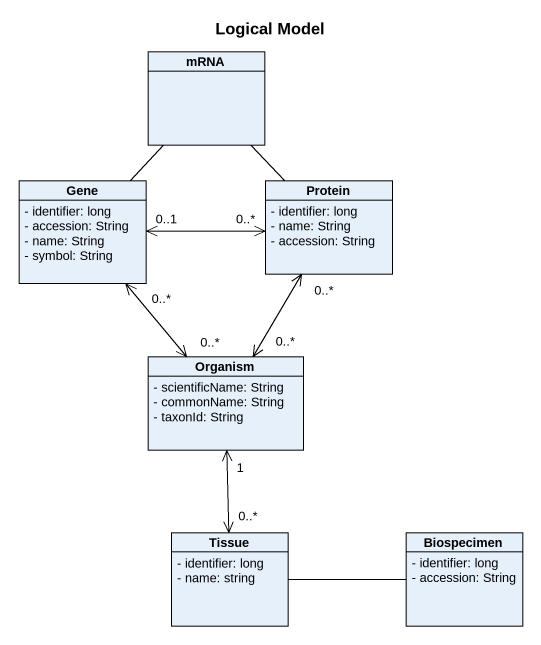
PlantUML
@startuml
title Logical Model
hide circle
hide empty members
skinparam classAttributeIconSize 0
class mRNA
class Gene {
  - identifier: long
  - accession: String
  - name: String
  - symbol: String
}
class Protein {
  - identifier: long
  - name: String
  - accession: String
}
class Organism {
  - scientificName: String
  - commonName: String
  - taxonId: String
}
class Tissue {
  - identifier: long
  - name: string
}
class Biospecimen {
  - identifier: long
  - accession: String
}
mRNA -- Protein
Gene -up- mRNA
Gene "0..1" <-right-> "0..*" Protein
Gene "0..*" <--> "0..*" Organism
Protein "0..*" <--> "0..*" Organism
Organism "1" <--> "0..*" Tissue
Tissue -right- Biospecimen
@enduml
